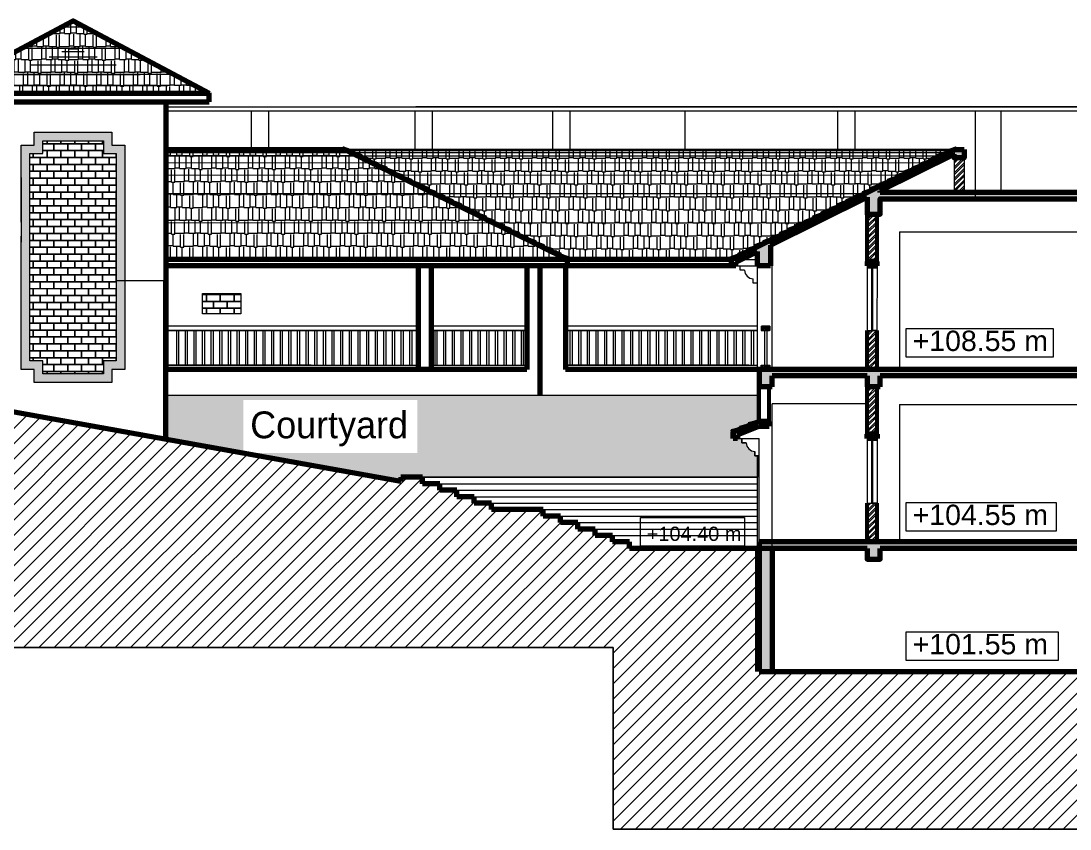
# Model space of a CAD drawing. Header units: millimetres. Extents: x -73373 to 66860, y 1067 to 86496.
# Drawn here: x 22156 to 46454, y 67767 to 86496 of the extents above; entities that cross this region are included whole.
import ezdxf

# ---------------------------------------------------------------- set-up
doc = ezdxf.new("R2010")
doc.units = ezdxf.units.MM
doc.header["$LTSCALE"] = 500
doc.layers.get('0').update_dxf_attribs({"lineweight": 18})
for name, color, linetype, lineweight, true_color in [('fur', 7, 'Continuous', 50, 0xcc9966), ('FURNIT', 7, 'Continuous', 13, 0x848484), ('hatch', 7, 'Continuous', 5, 0x992600), ('STRUCTURES', 7, 'Continuous', 13, 0x848484), ('wall', 7, 'Continuous', 13, 0x848484)]:
    doc.layers.add(name, color=color, linetype=linetype, lineweight=lineweight, true_color=true_color)
doc.styles.add('textstyle217', font='')
doc.styles.add('textstyle221', font='')
doc.styles.add('textstyle222', font='')
doc.styles.add('textstyle223', font='')
doc.styles.add('textstyle225', font='')
doc.styles.get('textstyle217').set_extended_font_data('SuperFrench')
doc.styles.get('textstyle221').set_extended_font_data('SuperFrench')
doc.styles.get('textstyle222').set_extended_font_data('SuperFrench')
doc.styles.get('textstyle223').set_extended_font_data('SuperFrench')
doc.styles.get('textstyle225').set_extended_font_data('SuperFrench')
pattern_1 = [(45, (-2001221.11, 497917.55), (-66.2912607, 66.2912607), []), (45, (-2001176.92, 497917.55), (-66.2912607, 66.2912607), [])]

msp = doc.modelspace()

# ---------------------------------------------------------------- hatches: boundary and pattern name
at = {"linetype": 'Continuous', "true_color": 0xcc3300}
h = msp.add_hatch(dxfattribs=at)
h.set_pattern_fill('AR-RSHKE', color=22, scale=25, style=0, pattern_type=0)
h.set_pattern_definition([(0, (-2004511.34, 476805.8), (637.5, 300), [150, -125, 175, -75, 225, -100]), (0, (-2004361.34, 476818.3), (637.5, 300), [125, -475, 100, -150]), (0, (-2004061.34, 476787.06), (637.5, 300), [75, -775]), (90, (-2004511.34, 476805.8), (-212.5, 300), [287.5, -912.5]), (90, (-2004361.34, 476805.8), (-212.5, 300), [281.25, -918.75]), (90, (-2004236.34, 476805.8), (-212.5, 300), [262.5, -937.5]), (90, (-2004061.34, 476787.06), (-212.5, 300), [287.5, -912.5]), (90, (-2003986.34, 476787.06), (-212.5, 300), [287.5, -912.5]), (90, (-2003761.34, 476805.8), (-212.5, 300), [275, -925])])
h.paths.add_polyline_path([(20214, 84821), (23364, 86487), (26514, 84821)], flags=0)
at = {"linetype": 'Continuous', "lineweight": 20, "true_color": 0xcc0066}
h = msp.add_hatch(dxfattribs=at)
h.set_pattern_fill('ANSI31', color=232, scale=10, style=0, pattern_type=0)
h.set_pattern_definition([(45, (-2064117.3512, 423275.3485), (-0.8838834765, 0.8838834765), [])])
h.paths.add_polyline_path([(38615, 80820), (38715, 80820), (38715, 80906), (39215, 81155), (39215, 80820), (39515, 80820), (39515, 81303), (41755, 82411), (41755, 82020), (42055, 82020), (42055, 82370), (53914, 82370), (53914, 81835), (54214, 81835), (55414, 81278), (55414, 80821), (55714, 80821), (55714, 81139), (56214, 80907), (56214, 80820), (56314, 80820), (56314, 80970), (54214, 81942), (54214, 82420), (55214, 82420), (55214, 82620), (52014, 84506), (51814, 84506), (51814, 84406), (51987, 84406), (54648, 82838), (54648, 82520), (42055, 82520), (42055, 82559), (43773, 83409), (43773, 83320), (44003, 83320), (44003, 83520), (43773, 83520), (38615, 80970)], flags=0)
at = {"linetype": 'Continuous', "true_color": 0x994c00}
msp.add_hatch(color=34, dxfattribs=at).paths.add_polyline_path([(24264, 83921), (22464, 83921), (22464, 83621), (22164, 83621), (22164, 81835), (22164, 81370), (22164, 78420), (22464, 78420), (22464, 78120), (24264, 78120), (24264, 78420), (24564, 78420), (24564, 80470), (24364, 80470), (24364, 78620), (24064, 78620), (24064, 78320), (22664, 78320), (22664, 78620), (22364, 78620), (22364, 81506), (22364, 83421), (22664, 83421), (22664, 83721), (24064, 83721), (24064, 83421), (24364, 83421), (24364, 80470), (24564, 80470), (24564, 83621), (24264, 83621)], flags=0)
at = {"linetype": 'Continuous', "lineweight": 20, "true_color": 0x994c00}
h = msp.add_hatch(dxfattribs=at)
h.set_pattern_fill('AR-B816C', color=34, scale=20, style=0, pattern_type=0)
h.set_pattern_definition([(0, (-2213231.94, 703491.21), (160, 160), [312.5, -7.5]), (0, (-2213391.94, 703498.71), (160, 160), [312.5, -7.5]), (90, (-2213231.94, 703491.21), (-160, 160), [-167.5, 152.5]), (90, (-2213239.44, 703491.21), (-160, 160), [-167.5, 152.5])])
h.paths.add_polyline_path([(24364, 80771), (22364, 80771), (22364, 78620), (22664, 78620), (22664, 78320), (24064, 78320), (24064, 78620), (24364, 78620)], flags=0)
h.paths.add_polyline_path([(24364, 83421), (22364, 83421), (22364, 80771), (24364, 80771)], flags=0)
h.paths.add_polyline_path([(24064, 83721), (22664, 83721), (22664, 83421), (24064, 83421)], flags=0)
at = {"linetype": 'Continuous', "lineweight": 20, "true_color": 0xcc3300}
h = msp.add_hatch(dxfattribs=at)
h.set_pattern_fill('AR-RSHKE', color=22, scale=25, style=0, pattern_type=0)
h.set_pattern_definition([(0, (-2065595.87, 423275.35), (637.5, 300), [150, -125, 175, -75, 225, -100]), (0, (-2065445.87, 423287.85), (637.5, 300), [125, -475, 100, -150]), (0, (-2065145.87, 423256.6), (637.5, 300), [75, -775]), (90, (-2065595.87, 423275.35), (-212.5, 300), [287.5, -912.5]), (90, (-2065445.87, 423275.35), (-212.5, 300), [281.25, -918.75]), (90, (-2065320.87, 423275.35), (-212.5, 300), [262.5, -937.5]), (90, (-2065145.87, 423256.6), (-212.5, 300), [287.5, -912.5]), (90, (-2065070.87, 423256.6), (-212.5, 300), [287.5, -912.5]), (90, (-2064845.87, 423275.35), (-212.5, 300), [275, -925])])
h.paths.add_polyline_path([(25523, 83520), (29656, 83520), (34815, 80970), (25523, 80970)], flags=0)
h = msp.add_hatch(color=22, dxfattribs=at)
h.paths.add_polyline_path([(29615, 83540), (29851, 83456), (29859, 83480), (29624, 83564)], flags=0)
h.paths.add_polyline_path([(29807, 83445), (30043, 83361), (30051, 83385), (29816, 83469)], flags=0)
h.paths.add_polyline_path([(29999, 83351), (30235, 83267), (30243, 83290), (30008, 83374)], flags=0)
h.paths.add_polyline_path([(30191, 83256), (30427, 83172), (30435, 83195), (30200, 83279)], flags=0)
h.paths.add_polyline_path([(30383, 83161), (30619, 83077), (30627, 83100), (30391, 83184)], flags=0)
h.paths.add_polyline_path([(30575, 83066), (30810, 82982), (30819, 83006), (30583, 83089)], flags=0)
h.paths.add_polyline_path([(30767, 82971), (31002, 82887), (31011, 82911), (30775, 82995)], flags=0)
h.paths.add_polyline_path([(30959, 82876), (31194, 82792), (31203, 82816), (30967, 82900)], flags=0)
h = msp.add_hatch(dxfattribs=at)
h.set_pattern_fill('AR-RSHKE', color=22, scale=25, style=0, pattern_type=0)
h.set_pattern_definition([(0, (-2001221.1, 497917.55), (637.5, 300), [150, -125, 175, -75, 225, -100]), (0, (-2001071.1, 497930.05), (637.5, 300), [125, -475, 100, -150]), (0, (-2000771.1, 497898.8), (637.5, 300), [75, -775]), (90, (-2001221.11, 497917.55), (-212.5, 300), [287.5, -912.5]), (90, (-2001071.11, 497917.55), (-212.5, 300), [281.25, -918.75]), (90, (-2000946.11, 497917.55), (-212.5, 300), [262.5, -937.5]), (90, (-2000771.11, 497898.8), (-212.5, 300), [287.5, -912.5]), (90, (-2000696.11, 497898.8), (-212.5, 300), [287.5, -912.5]), (90, (-2000471.11, 497917.55), (-212.5, 300), [275, -925])])
h.paths.add_polyline_path([(34815, 80970), (29656, 83520), (43760, 83520), (38615, 80970)], flags=0)
h = msp.add_hatch(color=22, dxfattribs=at)
h.paths.add_polyline_path([(31151, 82781), (31386, 82697), (31395, 82721), (31159, 82805)], flags=0)
h.paths.add_polyline_path([(31343, 82686), (31578, 82603), (31586, 82626), (31351, 82710)], flags=0)
h.paths.add_polyline_path([(31534, 82592), (31770, 82508), (31778, 82531), (31543, 82615)], flags=0)
h.paths.add_polyline_path([(31726, 82497), (31962, 82413), (31970, 82436), (31735, 82520)], flags=0)
h.paths.add_polyline_path([(31918, 82402), (32154, 82318), (32162, 82341), (31927, 82425)], flags=0)
h.paths.add_polyline_path([(32110, 82307), (32346, 82223), (32354, 82247), (32119, 82331)], flags=0)
h.paths.add_polyline_path([(32302, 82212), (32538, 82128), (32546, 82152), (32310, 82236)], flags=0)
h.paths.add_polyline_path([(32494, 82117), (32729, 82033), (32738, 82057), (32502, 82141)], flags=0)
h.paths.add_polyline_path([(32686, 82022), (32921, 81939), (32930, 81962), (32694, 82046)], flags=0)
h.paths.add_polyline_path([(32878, 81928), (33113, 81844), (33122, 81867), (32886, 81951)], flags=0)
h.paths.add_polyline_path([(33070, 81833), (33305, 81749), (33314, 81772), (33078, 81856)], flags=0)
h.paths.add_polyline_path([(33262, 81738), (33497, 81654), (33505, 81677), (33270, 81761)], flags=0)
h.paths.add_polyline_path([(33453, 81643), (33689, 81559), (33697, 81583), (33462, 81666)], flags=0)
h.paths.add_polyline_path([(33645, 81548), (33881, 81464), (33889, 81488), (33654, 81572)], flags=0)
h.paths.add_polyline_path([(33837, 81453), (34073, 81369), (34081, 81393), (33846, 81477)], flags=0)
h.paths.add_polyline_path([(34029, 81358), (34265, 81274), (34273, 81298), (34038, 81382)], flags=0)
h.paths.add_polyline_path([(34221, 81263), (34457, 81180), (34465, 81203), (34229, 81287)], flags=0)
h.paths.add_polyline_path([(34413, 81169), (34648, 81085), (34657, 81108), (34421, 81192)], flags=0)
h.paths.add_polyline_path([(34605, 81074), (34840, 80990), (34849, 81013), (34613, 81097)], flags=0)
at = {"linetype": 'Continuous', "lineweight": 20, "true_color": 0xcc0066}
for points in [[(41985, 80915), (41755, 80915), (41755, 80815), (41985, 80815)], [(39255, 78420), (55714, 78420), (55714, 78020), (55414, 78020), (55414, 78270), (54215, 78270), (54214, 78020), (53914, 78020), (53914, 78270), (42055, 78270), (42055, 78020), (41755, 78022), (41754, 78270), (39556, 78270), (39556, 78020), (39255, 78022)], [(38654, 76970), (38654, 76820), (38754, 76820), (38754, 76903), (39254, 77105), (39485, 77105), (39485, 77215), (39255, 77213)], [(41984, 76920), (41755, 76920), (41755, 76820), (41984, 76820)], [(39255, 74420), (55714, 74421), (55714, 73915), (56314, 73670), (56314, 73520), (56214, 73520), (56214, 73603), (55714, 73806), (55414, 73806), (55414, 74270), (54215, 74268), (54215, 74022), (53914, 74022), (53914, 74270), (49714, 74265), (49714, 74020), (49414, 74020), (49414, 74270), (42055, 74270), (42055, 74020), (41754, 74020), (41754, 74270), (39254, 74270)]]:
    msp.add_hatch(color=232, dxfattribs=at).paths.add_polyline_path(points, flags=0)
at = {"linetype": 'Continuous', "lineweight": 20, "true_color": 0x994c00}
h = msp.add_hatch(dxfattribs=at)
h.set_pattern_fill('AR-B816C', color=34, scale=20, style=0, pattern_type=0)
h.set_pattern_definition([(0, (-2001221.11, 497917.55), (160, 160), [312.5, -7.5]), (0, (-2001381.11, 497925.05), (160, 160), [312.5, -7.5]), (90, (-2001221.11, 497917.55), (-160, 160), [-167.5, 152.5]), (90, (-2001228.61, 497917.55), (-160, 160), [-167.5, 152.5])])
h.paths.add_polyline_path([(27247, 80182), (26363, 80182), (26363, 79711), (27247, 79711)], flags=0)
at = {"linetype": 'Continuous', "lineweight": 20, "true_color": 0xcc3300}
h = msp.add_hatch(dxfattribs=at)
h.set_pattern_fill('ANSI36', color=22, scale=200, style=0, pattern_type=0)
h.set_pattern_definition([(45, (-2177659.508, 703491.212), (13.25825215, 48.6135912), [62.5, -12.5, 0, -12.5])])
h.paths.add_polyline_path([(39504, 79420), (39304, 79420), (39304, 79320), (39504, 79320)], flags=0)
h.paths.add_polyline_path([(39504, 78520), (39304, 78520), (39304, 78420), (39504, 78420)], flags=0)
h = msp.add_hatch(dxfattribs=at)
h.set_pattern_fill('ANSI31', color=22, scale=2000, style=0, pattern_type=0)
h.set_pattern_definition([(45, (-2213231.94, 703491.2), (-176.776695, 176.776695), [])])
h.paths.add_polyline_path([(-1756, 77520), (3718, 77520), (3718, 78420), (21474, 78420), (21474, 77520), (30955, 75820), (30955, 75920), (31454, 75920), (31454, 75770), (31854, 75770), (31854, 75620), (32254, 75620), (32254, 75470), (32654, 75470), (32654, 75320), (33054, 75320), (33054, 75170), (34254, 75170), (34254, 75020), (34654, 75020), (34654, 74870), (35054, 74870), (35054, 74720), (35454, 74720), (35454, 74570), (35854, 74570), (35854, 74420), (36254, 74420), (36254, 74270), (39254, 74270), (39254, 71420), (56009, 71420), (56009, 71120), (66860, 71120), (66860, 67767), (35871, 67767), (35871, 71974), (21650, 71974), (21650, 73395), (-1756, 73395)], flags=0)
at = {"linetype": 'Continuous', "true_color": 0x7f1f00}
h = msp.add_hatch(dxfattribs=at)
h.set_pattern_fill('AR-SAND', color=26, scale=100, style=0, pattern_type=0)
h.set_pattern_definition([(37.5, (-2064117.35, 423275.35), (-6.299336, 192.682377), [0, -152, 0, -170, 0, -162.5]), (7.5, (-2064117.35, 423275.35), (176.97767, 282.214607), [0, -82, 0, -137, 0, -52.5]), (327.5, (-2064240.35, 423275.35), (311.414186, 0.565905), [0, -50, 0, -180, 0, -235]), (317.5, (-2064240.35, 423275.35), (300.61266, 87.767556), [0, -25, 0, -118, 0, -135])])
edge = h.paths.add_edge_path(flags=0)
edge.add_line((25514, 77820), (39214, 77820))
edge.add_line((39214, 77820), (39214, 77228))
edge.add_line((39214, 77228), (39007, 77171))
edge.add_line((39007, 77171), (39014, 77147))
edge.add_line((39014, 77147), (38809, 77091))
edge.add_line((38809, 77091), (38815, 77067))
edge.add_line((38815, 77067), (38610, 77011))
edge.add_line((38610, 77011), (38617, 76987))
edge.add_line((38617, 76987), (38629, 76990))
edge.add_line((38629, 76990), (38641, 76965))
edge.add_line((38641, 76965), (38654, 76970))
edge.add_line((38654, 76970), (38654, 76820))
edge.add_line((38654, 76820), (38855, 76820))
edge.add_line((38855, 76820), (38855, 76720))
edge.add_line((38855, 76720), (38955, 76720))
edge.add_arc((39155, 76720), 200, 180, 270)
edge.add_line((39155, 76520), (39155, 76420))
edge.add_line((39155, 76420), (39214, 76420))
edge.add_line((39214, 76420), (39214, 75920))
edge.add_line((39214, 75920), (31454, 75920))
edge.add_line((31454, 75920), (30955, 75920))
edge.add_line((30955, 75920), (30955, 75820))
edge.add_line((30955, 75820), (25514, 76796))
edge.add_line((25514, 76796), (25514, 77820))
h.paths.add_polyline_path([(27309, 76479), (31340, 76479), (31340, 77714), (27309, 77714)], flags=0)
at = {"layer": 'hatch', "linetype": 'Continuous', "true_color": 0xcc6600}
h = msp.add_hatch(dxfattribs=at)
h.set_pattern_fill('ANSI32', color=32, scale=250, style=0, pattern_type=0)
h.set_pattern_definition(pattern_1)
h.paths.add_polyline_path([(44003, 83320), (43773, 83320), (43773, 82520), (44003, 82520)], flags=0)
h = msp.add_hatch(dxfattribs=at)
h.set_pattern_fill('ANSI32', color=32, scale=250, style=0, pattern_type=0)
h.set_pattern_definition(pattern_1)
h.paths.add_polyline_path([(41755, 82020), (41984, 82020), (41985, 80920), (41755, 80920)], flags=0)
h.paths.add_polyline_path([(41755, 79321), (41985, 79321), (41985, 78420), (41755, 78420)], flags=0)
h = msp.add_hatch(dxfattribs=at)
h.set_pattern_fill('ANSI32', color=32, scale=250, style=0, pattern_type=0)
h.set_pattern_definition([(45, (-2013451.57, 497912.47), (-66.2912607, 66.2912607), []), (45, (-2013407.37, 497912.47), (-66.2912607, 66.2912607), [])])
h.paths.add_polyline_path([(41984, 78015), (41754, 78015), (41754, 76915), (41984, 76915)], flags=0)
h.paths.add_polyline_path([(41984, 75316), (41884, 75316), (41754, 75316), (41754, 74416), (41984, 74416)], flags=0)
at = {"layer": 'hatch', "linetype": 'Continuous'}
h = msp.add_hatch(dxfattribs=at)
h.set_pattern_fill('AR-CONC', scale=10, style=0, pattern_type=0)
h.set_pattern_definition([(50, (-2001221.11, 497917.546), (71.7260183, -6.2752135), [7.5, -82.5]), (355, (-2001221.11, 497917.55), (-13.8751334, 75.2192134), [6, -66]), (100.4514445, (-2001215.135, 497917.02), (57.8508847, 68.943999), [6.3740192, -70.1142112]), (46.1842, (-2001221.11, 497937.55), (106.724133, -16.551928), [11.25, -123.75]), (96.6356355, (-2001212.22, 497936.17), (93.4661946, 97.41186), [9.561034, -105.171376]), (351.184164, (-2001221.11, 497937.55), (93.4661945, 97.41186), [9, -99]), (21, (-2001211.11, 497932.546), (59.6907052, -40.261889), [7.5, -82.5]), (326, (-2001211.11, 497932.55), (24.3315332, 72.5150045), [6, -66]), (71.4514447, (-2001206.14, 497929.19), (84.0222377, 32.2531153), [6.374019, -70.1142112]), (37.5, (-2001221.112, 497917.546), (1.21598553, 33.28938538), [0, -65.2, 0, -67, 0, -66.25]), (7.5, (-2001221.112, 497917.546), (26.30695374, 39.4411712), [0, -38.2, 0, -63.7, 0, -25.25]), (327.5, (-2001243.412, 497917.546), (53.38224362, -2.25548717), [0, -25, 0, -78, 0, -103.5]), (317.5, (-2001253.41, 497917.546), (58.3186169, 10.0104982), [0, -32.5, 0, -51.8, 0, -73.5])])
h.paths.add_polyline_path([(39554, 74270), (39254, 74270), (39254, 71420), (39554, 71420)], flags=0)

# ---------------------------------------------------------------- linework, layer by layer
at = {"color": 1, "linetype": 'Continuous', "lineweight": 70, "true_color": 0xff0000}
for p, q in [((20214, 84821), (26514, 84821)), ((26514, 84621), (26514, 84821)), ((20214, 84621), (26514, 84621)), ((25514, 84621), (25514, 78420)), ((26514, 84621), (26514, 84721)), ((38655, 80970), (25514, 80970)), ((34815, 80820), (34815, 80970)), ((38655, 80820), (25514, 80820)), ((31356, 80820), (31356, 78420)), ((31656, 80820), (31656, 78418, -119377)), ((33875, 80820), (33875, 78420)), ((34175, 80820), (34175, 77820)), ((34768, 80820), (34768, 78418)), ((25514, 76796), (25514, 80470)), ((33875, 78420), (25514, 78420)), ((39255, 78420), (34768, 78418))]:
    msp.add_line(p, q, dxfattribs=at)
at = {"color": 1, "linetype": 'Continuous', "true_color": 0xff0000}
for p, q in [((29656, 83520), (25514, 83520)), ((34815, 80970), (29656, 83520)), ((43773, 83520), (29656, 83520)), ((41755, 82020), (41955, 82020)), ((39304, 79420), (39492, 79420)), ((39304, 79420), (39304, 79320)), ((39304, 79320), (39492, 79320)), ((39504, 79420), (39317, 79420)), ((39504, 79320), (39317, 79320)), ((39379, 79320), (39379, 78520)), ((39379, 79320), (39429, 79320)), ((39429, 79320), (39429, 78520)), ((39504, 79420), (39504, 79320)), ((39304, 78420), (39304, 78520)), ((39304, 78520), (39504, 78520)), ((39504, 78520), (39504, 78423)), ((40255, 78420), (39255, 78420)), ((39255, 78022), (39455, 78022)), ((39255, 78020), (39455, 78020)), ((41754, 78020), (41955, 78020)), ((41755, 78022), (41955, 78022))]:
    msp.add_line(p, q, dxfattribs=at)
at = {"color": 22, "linetype": 'Continuous', "true_color": 0xcc3300}
for p, q in [((25514, 83488), (43713, 83490)), ((25514, 83449), (43634, 83451)), ((25514, 83367), (43467, 83369)), ((25514, 83210), (43150, 83212)), ((25514, 82924), (42571, 82926)), ((25514, 81820), (40338, 81822)), ((34815, 80820), (34815, 80970))]:
    msp.add_line(p, q, dxfattribs=at)
at = {"color": 230, "linetype": 'Continuous', "lineweight": 90, "true_color": 0xff007f}
for p, q in [((38615, 80970), (43773, 83520, -181)), ((42055, 82559), (43773, 83409)), ((43773, 83520), (44003, 83520)), ((43773, 83520), (44003, 83520)), ((39515, 81303), (41755, 82411)), ((42055, 82520), (42055, 82559)), ((49755, 82520), (42055, 82520)), ((39515, 81303), (39515, 80820)), ((38615, 80820), (38615, 80970)), ((38615, 80820), (38615, 80970)), ((38715, 80907), (39215, 81155)), ((39215, 80820), (39215, 81155)), ((41985, 80918), (41755, 80918)), ((41755, 80918), (41755, 80818)), ((41985, 80818), (41985, 80918)), ((38715, 80820), (38615, 80820)), ((38715, 80820), (38615, 80820)), ((38715, 80820), (38715, 80907)), ((38715, 80820), (38715, 80906)), ((39515, 80820), (39215, 80820)), ((41755, 80818), (41985, 80818)), ((41755, 78420), (39255, 78420)), ((55714, 78420), (39255, 78420)), ((39255, 78420), (39255, 78020)), ((41754, 78270), (39556, 78270)), ((39556, 78020), (39556, 78270)), ((41754, 78270), (41754, 78020)), ((53914, 78270), (42055, 78270)), ((42055, 78020), (42055, 78270)), ((39485, 77213), (39254, 77213)), ((39254, 77105), (39485, 77105)), ((39485, 77105), (39485, 77213)), ((38654, 76820), (38654, 76970)), ((38654, 76970), (38654, 76820)), ((38754, 76820), (38654, 76820)), ((38754, 76903), (38754, 76820)), ((41755, 76820), (41755, 76920)), ((41755, 76920), (41984, 76920)), ((41985, 76920), (41755, 76920)), ((41984, 76820), (41755, 76820)), ((41984, 76920), (41984, 76820)), ((55714, 74420), (39255, 74420)), ((41754, 74270), (39254, 74270)), ((49414, 74270), (42055, 74270))]:
    msp.add_line(p, q, dxfattribs=at)
at = {"color": 22, "linetype": 'Continuous', "lineweight": 20, "true_color": 0xcc3300}
msp.add_line((25514, 82494), (41701, 82496), dxfattribs=at)
at = {"color": 26, "linetype": 'Continuous', "lineweight": 53, "true_color": 0x7f1f00}
for p, q in [((41755, 80920), (41755, 82020)), ((41985, 80920), (41984, 82020)), ((41755, 78418), (41755, 79318)), ((41985, 78417), (41985, 79318)), ((39254, 77213), (39255, 78022)), ((39485, 77213), (39485, 78022)), ((41755, 76922), (41755, 78022)), ((41985, 76922), (41984, 78022)), ((41755, 74420), (41755, 75320, 151650)), ((41985, 74420), (41985, 75320, 151650))]:
    msp.add_line(p, q, dxfattribs=at)
at = {"color": 26, "linetype": 'Continuous', "true_color": 0x7f1f00}
for p, q in [((38615, 80970), (39215, 80970)), ((38615, 80970), (39215, 80970)), ((38655, 80970), (39255, 80970))]:
    msp.add_line(p, q, dxfattribs=at)
at = {"linetype": 'Continuous'}
for p, q in [((41860, 79318), (41860, 80818)), ((41885, 79318), (41885, 80818)), ((41755, 79318), (41985, 79318)), ((41985, 79318), (41885, 79318)), ((41860, 75318), (41860, 76818)), ((41885, 75318), (41885, 76818)), ((41755, 75320), (41985, 75320)), ((41755, 75318), (41985, 75318)), ((41985, 75320), (41885, 75320)), ((41985, 75318), (41885, 75318))]:
    msp.add_line(p, q, dxfattribs=at)
at = {"color": 1, "linetype": 'Continuous', "lineweight": 70, "true_color": 0xff0000}
for points in [[(20214, 84821), (20214, 84821), (23364, 86496), (26514, 84821), (26514, 84821)], [(25514, 83518), (25514, 83520), (29656, 83520), (34815, 80970), (25514, 80970)]]:
    msp.add_lwpolyline(points, dxfattribs=at)
at = {"color": 230, "linetype": 'Continuous', "lineweight": 90, "true_color": 0xff007f}
for points, elevation in [([(44003, 83520), (44003, 83320), (43773, 83320), (43773, 83410)], 251597), ([(41755, 82411), (41755, 82020), (42055, 82020), (42055, 82370), (53914, 82370), (53914, 81835), (54214, 81835)], 151650), ([(38654, 76970), (38654, 76970), (39254, 77213)], -283), ([(38754, 76903), (39254, 77105)], -283)]:
    msp.add_lwpolyline(points, dxfattribs=dict(at, elevation=elevation))
at = {"color": 1, "linetype": 'Continuous', "true_color": 0xff0000, "elevation": -151708}
for points in [[(39499, 78418), (39255, 78420), (39255, 78420)], [(39499, 78417), (39499, 78418)], [(41985, 78418), (41685, 78418), (41685, 78417)], [(41985, 78417), (41985, 78418)]]:
    msp.add_lwpolyline(points, dxfattribs=at)
at = {"color": 230, "linetype": 'Continuous', "lineweight": 90, "true_color": 0xff007f}
for points in [[(39556, 78020), (39255, 78020)], [(42055, 78020), (41754, 78020)], [(41754, 74270), (41754, 74020), (42055, 74020), (42055, 74270)]]:
    msp.add_lwpolyline(points, dxfattribs=at)
at = {"color": 26, "linetype": 'Continuous', "true_color": 0x7f1f00}
msp.add_lwpolyline([(25514, 77820), (39214, 77820), (39214, 77228), (39007, 77171), (39014, 77147), (38809, 77091), (38815, 77067), (38610, 77011), (38617, 76987), (38629, 76990), (38641, 76965), (38654, 76970), (38654, 76820), (38855, 76820), (38855, 76720), (38955, 76720, 0.414214), (39155, 76520), (39155, 76420), (39214, 76420), (39214, 75920), (31454, 75920), (30955, 75920), (30955, 75820), (25514, 76796)], format="xyb", close=True, dxfattribs=at)
at = {"color": 1, "linetype": 'Continuous', "true_color": 0xff0000}
for points in [[(41985, 74420), (41685, 74420), (41685, 74420)], [(41985, 74420), (41985, 74420)]]:
    msp.add_lwpolyline(points, dxfattribs=at)
at = {"layer": 'fur', "linetype": 'Continuous', "lineweight": 20, "ltscale": 1000}
for p, q in [((31356, 79420), (25514, 79420)), ((31356, 79320), (25514, 79320)), ((25514, 79320), (31356, 79320, -100208)), ((25514, 79320), (31356, 79320, -100208)), ((25756, 79320), (25756, 78520)), ((25806, 79320), (25806, 78520)), ((25806, 79320), (25806, 78520)), ((25956, 79320), (25956, 78520)), ((26006, 79320), (26006, 78520)), ((26006, 79320), (26006, 78520)), ((26156, 79320), (26156, 78520)), ((26206, 79320), (26206, 78520)), ((26206, 79320), (26206, 78520)), ((26356, 79320), (26356, 78520)), ((26406, 79320), (26406, 78520)), ((26406, 79320), (26406, 78520)), ((26556, 79320), (26556, 78520)), ((26556, 79320), (26556, 78520)), ((26606, 79320), (26606, 78520)), ((26606, 79320), (26606, 78520)), ((26606, 79320), (26606, 78520)), ((26606, 79320), (26606, 78520)), ((26756, 79320), (26756, 78520)), ((26806, 79320), (26806, 78520)), ((26806, 79320), (26806, 78520)), ((26956, 79320), (26956, 78520)), ((27006, 79320), (27006, 78520)), ((27006, 79320), (27006, 78520)), ((27156, 79320), (27156, 78520)), ((27206, 79320), (27206, 78520)), ((27206, 79320), (27206, 78520)), ((27356, 79320), (27356, 78520)), ((27406, 79320), (27406, 78520)), ((27406, 79320), (27406, 78520)), ((27556, 79320), (27556, 78520)), ((27606, 79320), (27606, 78520)), ((27606, 79320), (27606, 78520)), ((27756, 79320), (27756, 78520)), ((27806, 79320), (27806, 78520)), ((27806, 79320), (27806, 78520)), ((27956, 79320), (27956, 78520)), ((27956, 79320), (27956, 78520)), ((28006, 79320), (28006, 78520)), ((28006, 79320), (28006, 78520)), ((28156, 79320), (28156, 78520)), ((28206, 79320), (28206, 78520)), ((28206, 79320), (28206, 78520)), ((28356, 79320), (28356, 78520)), ((28406, 79320), (28406, 78520)), ((28406, 79320), (28406, 78520)), ((28556, 79320), (28556, 78520)), ((28606, 79320), (28606, 78520)), ((28606, 79320), (28606, 78520)), ((28756, 79320, 0), (28756, 78520, 55376)), ((28806, 79320), (28806, 78520)), ((28806, 79320, 0), (28806, 78520, 55376)), ((28956, 79320), (28956, 78520)), ((29006, 79320), (29006, 78520)), ((29156, 79320), (29156, 78520)), ((29156, 79320), (29156, 78520)), ((29206, 79320), (29206, 78520)), ((29206, 79320), (29206, 78520)), ((29356, 79320), (29356, 78520)), ((29406, 79320), (29406, 78520)), ((29406, 79320), (29406, 78520)), ((29556, 79320), (29556, 78520)), ((29606, 79320), (29606, 78520)), ((29606, 79320), (29606, 78520)), ((29756, 79320), (29756, 78520)), ((29806, 79320), (29806, 78520)), ((29806, 79320), (29806, 78520)), ((29956, 79320), (29956, 78520)), ((30006, 79320), (30006, 78520)), ((30006, 79320), (30006, 78520)), ((30156, 79320), (30156, 78520)), ((30206, 79320), (30206, 78520)), ((30206, 79320), (30206, 78520)), ((30356, 79320), (30356, 78520)), ((30406, 79320), (30406, 78520)), ((30406, 79320), (30406, 78520)), ((30556, 79320), (30556, 78520)), ((30606, 79320), (30606, 78520)), ((30606, 79320), (30606, 78520)), ((30756, 79320), (30756, 78520)), ((30806, 79320), (30806, 78520)), ((30806, 79320), (30806, 78520)), ((30956, 79320), (30956, 78520)), ((31006, 79320), (31006, 78520)), ((31006, 79320), (31006, 78520)), ((31156, 79320), (31156, 78520)), ((31206, 79320), (31206, 78520)), ((31206, 79320), (31206, 78520)), ((33875, 79420), (31656, 79420)), ((33875, 79320), (31656, 79320)), ((31656, 79320), (33875, 79320)), ((31656, 79320), (33875, 79320)), ((31741, 79320), (31741, 78520)), ((31791, 79320), (31791, 78520)), ((31791, 79320), (31791, 78520)), ((31941, 79320), (31941, 78520)), ((31991, 79320), (31991, 78520)), ((31991, 79320), (31991, 78520)), ((32141, 79320), (32141, 78520)), ((32191, 79320), (32191, 78520)), ((32191, 79320), (32191, 78520)), ((32341, 79320), (32341, 78520)), ((32391, 79320), (32391, 78520)), ((32541, 79320), (32541, 78520)), ((32541, 79320), (32541, 78520)), ((32591, 79320), (32591, 78520)), ((32591, 79320), (32591, 78520)), ((32741, 79320), (32741, 78520)), ((32791, 79320), (32791, 78520)), ((32791, 79320), (32791, 78520)), ((32941, 79320), (32941, 78520)), ((32991, 79320), (32991, 78520)), ((32991, 79320), (32991, 78520)), ((33141, 79320), (33141, 78520)), ((33191, 79320), (33191, 78520)), ((33191, 79320), (33191, 78520)), ((33341, 79320), (33341, 78520)), ((33391, 79320), (33391, 78520)), ((33391, 79320), (33391, 78520)), ((33541, 79320), (33541, 78520)), ((33591, 79320), (33591, 78520)), ((33591, 79320), (33591, 78520)), ((33741, 79320), (33741, 78520)), ((33791, 79320), (33791, 78520)), ((33791, 79320), (33791, 78520)), ((39214, 79420), (34768, 79420)), ((39214, 79320), (34768, 79320)), ((34768, 79320), (39214, 79320)), ((34768, 79320), (39214, 79320)), ((34870, 79320), (34870, 78520)), ((34920, 79320), (34920, 78520)), ((34920, 79320), (34920, 78520)), ((35070, 79320), (35070, 78520)), ((35070, 79320), (35070, 78520)), ((35120, 79320), (35120, 78520)), ((35120, 79320), (35120, 78520)), ((35270, 79320), (35270, 78520)), ((35320, 79320), (35320, 78520)), ((35320, 79320), (35320, 78520)), ((35470, 79320), (35470, 78520)), ((35520, 79320), (35520, 78520)), ((35520, 79320), (35520, 78520)), ((35670, 79320), (35670, 78520)), ((35720, 79320), (35720, 78520)), ((35720, 79320), (35720, 78520)), ((35870, 79320), (35870, 78520)), ((35920, 79320), (35920, 78520)), ((35920, 79320), (35920, 78520)), ((36070, 79320), (36070, 78520)), ((36120, 79320), (36120, 78520)), ((36270, 79320), (36270, 78520)), ((36270, 79320), (36270, 78520)), ((36320, 79320), (36320, 78520)), ((36320, 79320), (36320, 78520)), ((36470, 79320), (36470, 78520)), ((36520, 79320), (36520, 78520)), ((36520, 79320), (36520, 78520)), ((36670, 79320), (36670, 78520)), ((36720, 79320), (36720, 78520)), ((36720, 79320), (36720, 78520)), ((36870, 79320), (36870, 78520)), ((36920, 79320), (36920, 78520)), ((36920, 79320), (36920, 78520)), ((37070, 79320), (37070, 78520)), ((37070, 79320), (37070, 78520)), ((37120, 79320), (37120, 78520)), ((37120, 79320), (37120, 78520)), ((37270, 79320), (37270, 78520)), ((37320, 79320), (37320, 78520)), ((37320, 79320), (37320, 78520)), ((37470, 79320), (37470, 78520)), ((37520, 79320), (37520, 78520)), ((37520, 79320), (37520, 78520)), ((37670, 79320), (37670, 78520)), ((37720, 79320), (37720, 78520)), ((37720, 79320), (37720, 78520)), ((37870, 79320), (37870, 78520)), ((37920, 79320), (37920, 78520)), ((37920, 79320), (37920, 78520)), ((38070, 79320), (38070, 78520)), ((38120, 79320), (38120, 78520)), ((38270, 79320), (38270, 78520)), ((38270, 79320), (38270, 78520)), ((38320, 79320), (38320, 78520)), ((38320, 79320), (38320, 78520)), ((38470, 79320), (38470, 78520)), ((38520, 79320), (38520, 78520)), ((38520, 79320), (38520, 78520)), ((38670, 79320), (38670, 78520)), ((38720, 79320), (38720, 78520)), ((38720, 79320), (38720, 78520)), ((38870, 79320), (38870, 78520)), ((38920, 79320), (38920, 78520)), ((38920, 79320), (38920, 78520)), ((39070, 79320), (39070, 78520)), ((39120, 79320), (39120, 78520)), ((39120, 79320), (39120, 78520)), ((28876, 78520), (25514, 78520)), ((25514, 78520), (28876, 78520)), ((25514, 78520), (31356, 78520)), ((31656, 78520), (33875, 78520)), ((39016, 78520), (34768, 78520)), ((34768, 78520), (39016, 78520)), ((34768, 78520), (39214, 78520))]:
    msp.add_line(p, q, dxfattribs=at)
at = {"layer": 'FURNIT', "color": 32, "linetype": 'Continuous', "true_color": 0xcc6600}
for p, q in [((20214, 84821), (23364, 86496)), ((23113, 86363), (23615, 86363)), ((26514, 84821), (23364, 86496)), ((22171, 85865), (24557, 85865)), ((21054, 85265), (25674, 85265)), ((20214, 84821), (26514, 84821)), ((26514, 84821), (26514, 84621)), ((26514, 84621), (25514, 84621)), ((27487, 84403), (27487, 83520)), ((27887, 84403), (27888, 83518)), ((31281, 84403), (31281, 83520)), ((37534, 84506, 0), (31300, 84506, 0)), ((31681, 84403), (31681, 83518)), ((34468, 84403), (34468, 83520)), ((34868, 84403), (34868, 83518)), ((37534, 84404), (37533, 83520)), ((51764, 84506), (37534, 84506)), ((41068, 84403), (41068, 83520)), ((41468, 84403), (41468, 83518)), ((44255, 84405), (44255, 82458)), ((44855, 84405), (44855, 82520)), ((38815, 80720), (38815, 80820)), ((38915, 80720), (38815, 80720)), ((39115, 80420), (39115, 80520)), ((39215, 80420), (39115, 80420)), ((38654, 76820), (39254, 76820)), ((38855, 76720), (38855, 76820)), ((38955, 76720), (38855, 76720)), ((39155, 76420), (39155, 76520)), ((39255, 76420), (39155, 76420))]:
    msp.add_line(p, q, dxfattribs=at)
at = {"layer": 'FURNIT', "color": 2, "linetype": 'Continuous', "true_color": 0xffff00}
for p, q in [((44255, 82456), (44255, 82419)), ((44255, 82417), (44255, 82370))]:
    msp.add_line(p, q, dxfattribs=at)
at = {"layer": 'FURNIT', "linetype": 'Continuous'}
for p, q in [((39214, 77197), (39215, 80820)), ((39214, 71420), (39214, 76420))]:
    msp.add_line(p, q, dxfattribs=at)
at = {"layer": 'FURNIT', "color": 32, "linetype": 'Continuous', "true_color": 0xcc6600}
msp.add_lwpolyline([(20214, 84821), (23364, 86496), (26514, 84821)], close=True, dxfattribs=at)
for points in [[(22164, 81835), (22164, 83621), (22464, 83621), (22464, 83921), (24264, 83921), (24264, 83621), (24564, 83621), (24564, 78420), (24264, 78420), (24264, 78120), (22464, 78120), (22464, 78420), (22164, 78420), (22164, 81506)], [(22364, 81506), (22364, 83421), (22664, 83421), (22664, 83721), (24064, 83721), (24064, 83421), (24364, 83421), (24364, 78620), (24064, 78620), (24064, 78320), (22664, 78320), (22664, 78620), (22364, 78620), (22364, 81506)]]:
    msp.add_lwpolyline(points, dxfattribs=at)
for centre in [(39115, 80720), (39155, 76720)]:
    msp.add_arc(centre, 200, 180, 270, dxfattribs=at)
at = {"layer": 'STRUCTURES', "linetype": 'Continuous'}
msp.add_lwpolyline([(26363, 80182), (27247, 80182), (27247, 79711), (26363, 79711)], close=True, dxfattribs=at)
at = {"layer": 'wall', "color": 22, "linetype": 'Continuous', "lineweight": 20, "true_color": 0xcc3300}
for p, q in [((23105, 85790), (23623, 85790)), ((23247, 85848), (23481, 85848)), ((23311, 85874), (23417, 85874)), ((22808, 85661), (23919, 85661)), ((22364, 85480), (24364, 85480)), ((21809, 85255), (24919, 85255)), ((21171, 84997), (25557, 84997))]:
    msp.add_line(p, q, dxfattribs=at)
at = {"layer": 'wall', "color": 32, "linetype": 'Continuous', "lineweight": 20, "true_color": 0xcc6600}
for p, q in [((26514, 84621), (23364, 84621)), ((25514, 84621), (26514, 84621)), ((25514, 84506), (52014, 84506)), ((51814, 84406), (25514, 84403, 135)), ((25514, 83518), (43758, 83520)), ((43795, 83520), (43026, 83520)), ((43773, 83520), (43773, 82520)), ((44003, 83520), (44003, 82521)), ((44003, 83520), (44003, 83320)), ((44003, 83320), (43773, 83320)), ((22164, 82870), (22164, 81370)), ((24564, 82870), (24564, 81370)), ((24364, 80470), (24364, 82570)), ((38615, 80970), (41895, 82592)), ((42504, 81609), (42504, 78409)), ((42504, 81609), (53464, 81609)), ((39554, 78420), (39554, 81323)), ((31675, 80820), (31675, 79420)), ((38615, 80820), (39214, 80820)), ((41755, 80818), (41755, 79318)), ((41984, 80818), (41983, 79318)), ((25514, 80470), (24364, 80470)), ((34175, 78420), (34175, 77820)), ((39255, 78420), (34768, 78418, -232122)), ((39255, 78420), (39255, 78270)), ((39304, 78420), (39354, 78420)), ((39354, 78420), (39354, 78429)), ((41754, 78020), (41754, 74420)), ((41984, 78020), (41984, 74420)), ((25514, 77820), (35654, 77820)), ((35654, 77820), (39214, 77820)), ((39554, 71420), (39554, 77620)), ((41754, 77620), (39554, 77620)), ((42504, 77609), (42504, 74409)), ((42504, 77609), (53464, 77609)), ((42504, 77609), (53464, 77609)), ((38654, 76970), (39268, 77219, 0)), ((38641, 76965, 0), (38654, 76970)), ((39254, 71420), (39254, 76820)), ((31454, 75920), (39214, 75920)), ((31854, 75770), (39214, 75770)), ((32254, 75620), (39214, 75620)), ((32654, 75470), (39214, 75470)), ((33054, 75320), (39214, 75320)), ((34254, 75170), (39214, 75170)), ((34654, 75020), (39214, 75020)), ((35054, 74870), (39214, 74870)), ((35454, 74720), (39214, 74720)), ((35854, 74570), (39214, 74570)), ((39254, 74420), (39254, 74270)), ((39254, 74270), (39554, 74270)), ((21650, 71974), (35871, 71974)), ((35871, 71974), (35871, 67767)), ((35871, 67767), (66860, 67767))]:
    msp.add_line(p, q, dxfattribs=at)
at = {"layer": 'wall', "color": 32, "linetype": 'Continuous', "lineweight": 30, "true_color": 0xcc6600}
for p, q in [((34815, 80970), (34829, 80994)), ((38615, 80970), (38601, 80994)), ((38641, 76965, 0), (38629, 76990, 0))]:
    msp.add_line(p, q, dxfattribs=at)
at = {"layer": 'wall', "color": 7, "linetype": 'Continuous', "lineweight": 120}
for p, q in [((30955, 75820), (21474, 77520)), ((31454, 75920), (30955, 75920)), ((30955, 75920), (30955, 75820)), ((31454, 75770), (31454, 75920)), ((31854, 75770), (31454, 75770)), ((31854, 75620), (31854, 75770)), ((32254, 75620), (31854, 75620)), ((32254, 75470), (32254, 75620)), ((32654, 75470), (32254, 75470)), ((32654, 75320), (32654, 75470)), ((33054, 75320), (32654, 75320)), ((33054, 75170), (33054, 75320)), ((34254, 75170), (33054, 75170)), ((34254, 75020), (34254, 75170)), ((34654, 75020), (34254, 75020)), ((34654, 74870), (34654, 75020)), ((35054, 74870), (34654, 74870)), ((35054, 74720), (35054, 74870)), ((35454, 74720), (35054, 74720)), ((35454, 74570), (35454, 74720)), ((35854, 74570), (35454, 74570)), ((35854, 74420), (35854, 74570)), ((36254, 74420), (35854, 74420)), ((36254, 74270), (36254, 74420)), ((39254, 74420), (39254, 71420)), ((39214, 74270), (36254, 74270)), ((39214, 74270), (39214, 71420)), ((39554, 74270), (39554, 71420)), ((39254, 71420), (56009, 71420, 31233))]:
    msp.add_line(p, q, dxfattribs=at)
at = {"layer": 'wall', "color": 32, "linetype": 'Continuous', "lineweight": 30, "true_color": 0xcc6600}
for points in [[(29615, 83540), (29851, 83456), (29859, 83480), (29624, 83564)], [(29807, 83445), (30043, 83361), (30051, 83385), (29816, 83469)], [(29999, 83351), (30235, 83267), (30243, 83290), (30008, 83374)], [(43430, 83351), (43195, 83267), (43186, 83290), (43422, 83374)], [(43622, 83445), (43387, 83361), (43378, 83385), (43614, 83469)], [(43814, 83540), (43578, 83456), (43570, 83480), (43806, 83564)], [(30191, 83256), (30427, 83172), (30435, 83195), (30200, 83279)], [(30383, 83161), (30619, 83077), (30627, 83100), (30391, 83184)], [(43046, 83161), (42811, 83077), (42802, 83100), (43038, 83184)], [(43238, 83256), (43003, 83172), (42994, 83195), (43230, 83279)], [(30575, 83066), (30810, 82982), (30819, 83006), (30583, 83089)], [(30767, 82971), (31002, 82887), (31011, 82911), (30775, 82995)], [(30959, 82876), (31194, 82792), (31203, 82816), (30967, 82900)], [(42471, 82876), (42235, 82792), (42227, 82816), (42462, 82900)], [(42663, 82971), (42427, 82887), (42419, 82911), (42654, 82995)], [(42854, 83066), (42619, 82982), (42611, 83006), (42846, 83089)], [(31151, 82781), (31386, 82697), (31395, 82721), (31159, 82805)], [(31343, 82686), (31578, 82603), (31586, 82626), (31351, 82710)], [(31534, 82592), (31770, 82508), (31778, 82531), (31543, 82615)], [(41895, 82592), (41659, 82508), (41651, 82531), (41887, 82615)], [(42087, 82686), (41851, 82603), (41843, 82626), (42078, 82710)], [(42279, 82781), (42043, 82697), (42035, 82721), (42270, 82805)], [(31726, 82497), (31962, 82413), (31970, 82436), (31735, 82520)], [(31918, 82402), (32154, 82318), (32162, 82341), (31927, 82425)], [(41511, 82402), (41276, 82318), (41267, 82341), (41503, 82425)], [(41703, 82497), (41468, 82413), (41459, 82436), (41695, 82520)], [(32110, 82307), (32346, 82223), (32354, 82247), (32119, 82331)], [(32302, 82212), (32538, 82128), (32546, 82152), (32310, 82236)], [(32494, 82117), (32729, 82033), (32738, 82057), (32502, 82141)], [(40935, 82117), (40700, 82033), (40692, 82057), (40927, 82141)], [(41127, 82212), (40892, 82128), (40883, 82152), (41119, 82236)], [(41319, 82307), (41084, 82223), (41075, 82247), (41311, 82331)], [(32686, 82022), (32921, 81939), (32930, 81962), (32694, 82046)], [(32878, 81928), (33113, 81844), (33122, 81867), (32886, 81951)], [(40552, 81928), (40316, 81844), (40308, 81867), (40543, 81951)], [(40744, 82022), (40508, 81939), (40500, 81962), (40735, 82046)], [(33070, 81833), (33305, 81749), (33314, 81772), (33078, 81856)], [(33262, 81738), (33497, 81654), (33505, 81677), (33270, 81761)], [(33453, 81643), (33689, 81559), (33697, 81583), (33462, 81666)], [(39976, 81643), (39740, 81559), (39732, 81583), (39968, 81666)], [(40168, 81738), (39932, 81654), (39924, 81677), (40159, 81761)], [(40360, 81833), (40124, 81749), (40116, 81772), (40351, 81856)], [(33645, 81548), (33881, 81464), (33889, 81488), (33654, 81572)], [(33837, 81453), (34073, 81369), (34081, 81393), (33846, 81477)], [(39592, 81453), (39357, 81369), (39348, 81393), (39584, 81477)], [(39784, 81548), (39549, 81464), (39540, 81488), (39776, 81572)], [(34029, 81358), (34265, 81274), (34273, 81298), (34038, 81382)], [(34221, 81263), (34457, 81180), (34465, 81203), (34229, 81287)], [(34413, 81169), (34648, 81085), (34657, 81108), (34421, 81192)], [(39016, 81169), (38781, 81085), (38773, 81108), (39008, 81192)], [(39208, 81263), (38973, 81180), (38964, 81203), (39200, 81287)], [(39400, 81358), (39165, 81274), (39156, 81298), (39392, 81382)], [(34605, 81074), (34840, 80990), (34849, 81013), (34613, 81097)], [(38825, 81074), (38589, 80990), (38581, 81013), (38816, 81097)]]:
    msp.add_lwpolyline(points, close=True, dxfattribs=at)
at = {"layer": 'wall', "color": 32, "linetype": 'Continuous', "lineweight": 20, "true_color": 0xcc6600}
msp.add_lwpolyline([(54648, 82520), (42055, 82520), (42055, 82559), (43773, 83409), (43773, 83320), (44003, 83320), (44003, 83520), (43773, 83520), (38615, 80970), (38615, 80820), (38715, 80820), (38715, 80906), (39215, 81155), (39215, 80820), (39515, 80820), (39515, 81303), (41755, 82411), (41755, 82020), (42055, 82020), (42055, 82370), (53914, 82370)], dxfattribs=at)
for points in [[(42657, 79371), (46065, 79371), (46065, 78704), (42657, 78704)], [(39255, 78420), (55714, 78420), (55714, 78022), (55414, 78020), (55414, 78270), (54215, 78270), (54214, 78020), (53914, 78020), (53914, 78270), (42055, 78270), (42055, 78020), (41755, 78022), (41754, 78270), (39556, 78270), (39556, 78020), (39255, 78022)], [(38654, 76970), (38654, 76820), (38754, 76820), (38754, 76903), (39254, 77105), (39485, 77105), (39485, 77215), (39255, 77213)], [(42657, 75337), (46130, 75337), (46130, 74671), (42657, 74671)], [(36509, 74989), (38913, 74989), (38913, 74322), (36509, 74322)], [(39255, 74420), (55714, 74421), (55714, 73915), (56314, 73670), (56314, 73520), (56214, 73520), (56214, 73603), (55714, 73806), (55414, 73806), (55414, 74270), (54215, 74268), (54215, 74022), (53914, 74022), (53914, 74270), (49714, 74265), (49714, 74020), (49414, 74020), (49414, 74270), (42055, 74270), (42055, 74020), (41754, 74020), (41754, 74270), (39254, 74270)], [(42657, 72341), (46176, 72341), (46176, 71675), (42657, 71675)]]:
    msp.add_lwpolyline(points, close=True, dxfattribs=at)
at = {"layer": 'wall', "color": 32, "linetype": 'Continuous', "true_color": 0xcc6600}
for points in [[(21474, 77520), (30955, 75820), (30955, 75920), (31454, 75920), (31454, 75770), (31854, 75770), (31854, 75620), (32254, 75620), (32254, 75470), (32654, 75470), (32654, 75320), (33054, 75320), (33054, 75170), (34254, 75170), (34254, 75020), (34654, 75020), (34654, 74870), (35054, 74870), (35054, 74720), (35454, 74720), (35454, 74570), (35854, 74570), (35854, 74420), (36254, 74420), (36254, 74270), (39254, 74270), (39254, 71420), (56009, 71420)], [(66860, 67767), (35871, 67767), (35871, 71974), (21650, 71974)]]:
    msp.add_lwpolyline(points, dxfattribs=at)
at = {"layer": 'wall', "color": 32, "linetype": 'Continuous', "lineweight": 30, "true_color": 0xcc6600, "elevation": 0}
for points in [[(38858, 77053), (38617, 76987), (38610, 77011), (38851, 77077)], [(39056, 77133), (38815, 77067), (38809, 77091), (39050, 77157)], [(39255, 77213), (39014, 77147), (39007, 77171), (39248, 77237)]]:
    msp.add_lwpolyline(points, close=True, dxfattribs=at)

# ---------------------------------------------------------------- texts
at = {"color": 7, "attachment_point": 1}
for s, insert, char_height, width, style in [('{\\fArial|b0|i0|c0|p34;\\H1.0833x;\\C256;+108.55 m}', (42810, 79318), 435.56, 16218.21, 'textstyle223'), ('Courtyard', (27466, 77446), 622.2, 23168.87, 'textstyle217'), ('{\\fArial|b0|i0|c0|p34;\\H1.0833x;\\C256;+104.55 m}', (42810, 75285), 435.56, 16218.21, 'textstyle221'), ('{\\fArial|b0|i0|c0|p34;\\H1.0833x;\\C256;+104.40 m}', (36650, 74775), 304.89, 11352.75, 'textstyle225'), ('{\\fArial|b0|i0|c0|p34;\\H1.0833x;\\C256;+101.55 m}', (42810, 72289), 435.56, 16218.21, 'textstyle222')]:
    msp.add_mtext(s, dxfattribs=dict(at, insert=insert, char_height=char_height, width=width, style=style))

doc.saveas('drawing.dxf')
